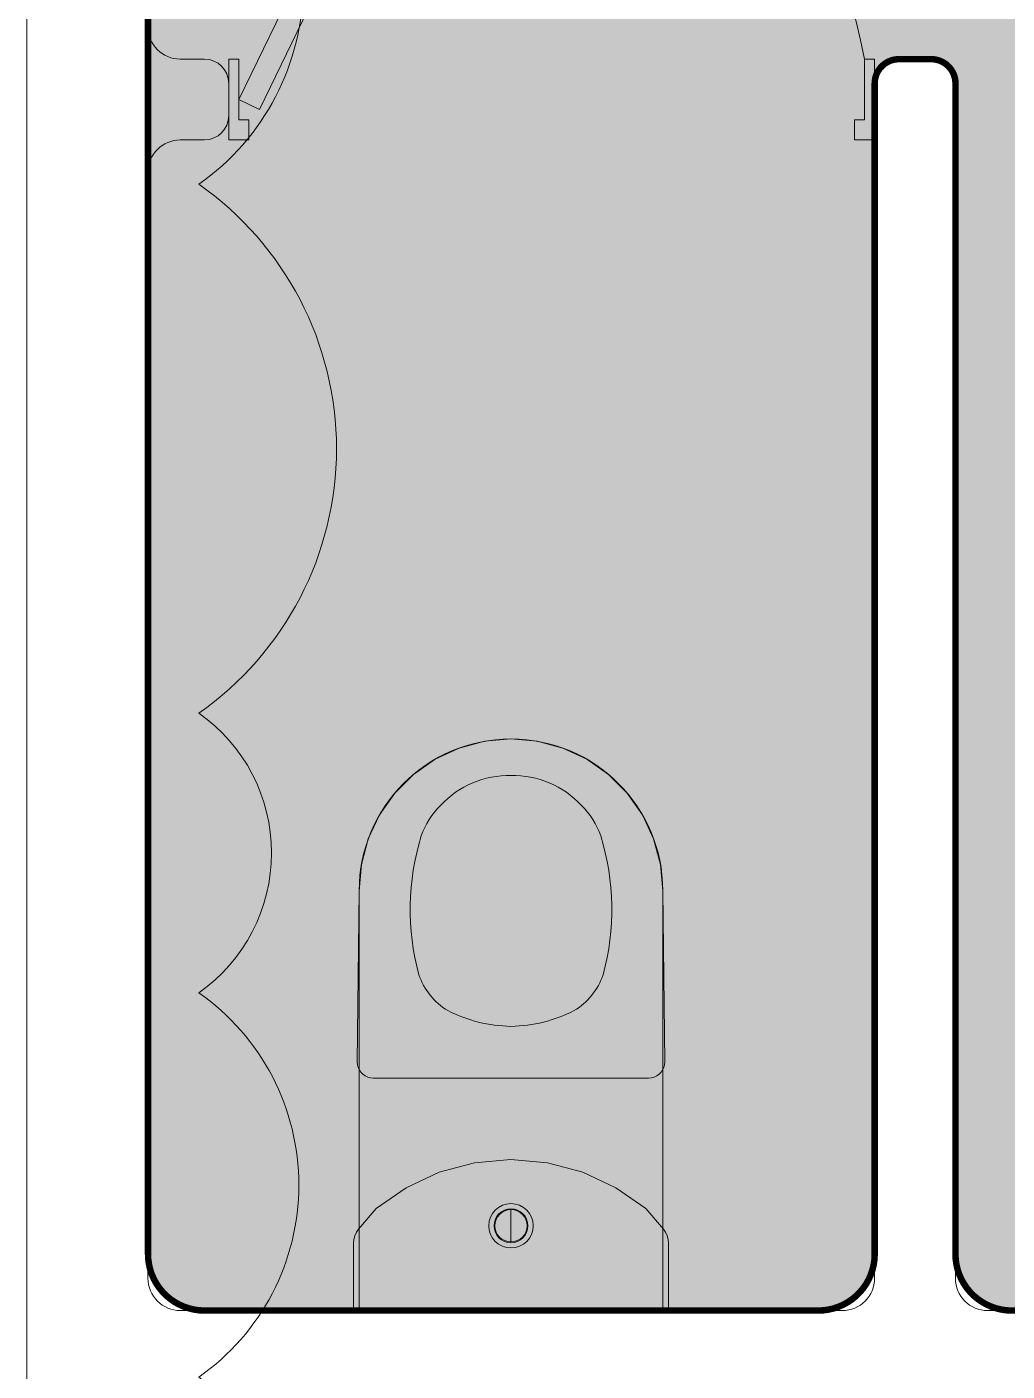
# Model space of a CAD drawing. Header units: metres. Extents: x 8 to 2416, y -346 to 476.
# Drawn here: x 131.567 to 132.781, y -96.855 to -95.19 of the extents above; entities that cross this region are included whole.
import ezdxf

# ---------------------------------------------------------------- set-up
doc = ezdxf.new("R2010")
doc.units = ezdxf.units.M
doc.linetypes.add('0', pattern=[0])
doc.layers.get('0').update_dxf_attribs({"color": 250, "linetype": '0', "lineweight": 20})
for name, color, linetype, lineweight in [('A-DOOR', 35, 'Continuous', 5), ('A-WALL', 250, 'Continuous', 20), ('baños', 140, 'Continuous', 0), ('PLAFON', 253, 'Continuous', 5), ('PLAFON-MADERA', 33, 'Continuous', 5)]:
    doc.layers.add(name, color=color, linetype=linetype, lineweight=lineweight)

# ---------------------------------------------------------------- blocks, each defined once
blk = doc.blocks.new('Caroma_ToiletSuites')
at = {"layer": 'baños'}
for p, q in [((-32.6, 705.1), (-64.3, 696.7)), ((0, 708), (-32.6, 705.1)), ((32.6, 705.1), (0, 708)), ((64.3, 696.7), (32.6, 705.1)), ((-94, 682.8), (-120.8, 664)), ((-64.3, 696.7), (-94, 682.8)), ((94, 682.8), (64.3, 696.7)), ((120.8, 664), (94, 682.8)), ((-120.8, 664), (-144, 640.8)), ((144, 640.8), (120.8, 664)), ((-144, 640.8), (-162.8, 614)), ((162.8, 614), (144, 640.8)), ((-162.8, 614), (-176.7, 584.3)), ((176.7, 584.3), (162.8, 614)), ((-176.7, 584.3), (-185.1, 552.6)), ((185.1, 552.6), (176.7, 584.3)), ((-185.1, 552.6), (-188, 520)), ((188, 520), (185.1, 552.6)), ((-188, 520), (-190.5, 308)), ((-188, 0), (-188, 520)), ((188, 520), (188, 0)), ((190.5, 308), (188, 520)), ((-190.5, 308), (-190.2, 304.5)), ((-190.2, 304.5), (-189.3, 301.2)), ((-189.3, 301.2), (-187.8, 298)), ((187.8, 298), (189.3, 301.2)), ((189.3, 301.2), (190.2, 304.5)), ((190.2, 304.5), (190.5, 308)), ((-187.8, 298), (-185.8, 295.1)), ((-185.8, 295.1), (-183.4, 292.7)), ((-183.4, 292.7), (-180.5, 290.7)), ((-180.5, 290.7), (-177.3, 289.2)), ((-177.3, 289.2), (-174, 288.3)), ((-174, 288.3), (-170.5, 288)), ((-170.5, 288), (170.5, 288)), ((170.5, 288), (174, 288.3)), ((174, 288.3), (177.3, 289.2)), ((177.3, 289.2), (180.5, 290.7)), ((180.5, 290.7), (183.4, 292.7)), ((183.4, 292.7), (185.8, 295.1)), ((185.8, 295.1), (187.8, 298)), ((0, 187), (-45.1, 183.1)), ((45.1, 183.1), (0, 187)), ((-88.9, 171.3), (-130, 152.2)), ((-45.1, 183.1), (-88.9, 171.3)), ((88.9, 171.3), (45.1, 183.1)), ((130, 152.2), (88.9, 171.3)), ((-130, 152.2), (-167.1, 126.2)), ((167.1, 126.2), (130, 152.2)), ((-167.1, 126.2), (-188.7, 100.9)), ((0, 85), (0, 125)), ((188.7, 100.9), (167.1, 126.2)), ((-188.7, 100.9), (-191.4, 97)), ((191.4, 97), (188.7, 100.9)), ((-194.6, 88.2), (-195, 83.5)), ((-195, 83.5), (-195, 0)), ((-193.4, 92.7), (-194.6, 88.2)), ((-191.4, 97), (-193.4, 92.7)), ((193.4, 92.7), (191.4, 97)), ((194.6, 88.2), (193.4, 92.7)), ((195, 83.5), (194.6, 88.2)), ((195, 0), (195, 83.5)), ((-195, 0), (195, 0)), ((188, 0), (-188, 0))]:
    blk.add_line(p, q, dxfattribs=at)
for centre, radius, start, end in [((0, 520), 188, 0, 180), ((-2.7, 547.4), 115.2, 88.6565, 137.0404), ((2.7, 547.4), 115.2, 42.9609, 91.3415), ((-18.8, 556.1), 97.6, 134.3372, 160.9897), ((18.8, 556.1), 97.6, 19.01, 45.6643), ((183, 496.7), 307.9, 162.7713, 195.2143), ((-183, 496.7), 307.9, 344.7852, 17.2286), ((-36.1, 442.4), 82.4, 198.763, 239.3582), ((36.1, 442.4), 82.4, 300.6412, 341.2351), ((2.9, 529.9), 177.9, 242.916, 269.0659), ((-2.9, 529.9), 177.9, 270.9339, 297.0836), ((0, 105), 27.5, 0, 180), ((0, 105), 21, 0, 180), ((0, 105), 20, 0, 180), ((0, 105), 27.5, 180, 0), ((0, 105), 21, 180, 0), ((0, 105), 20, 180, 0)]:
    blk.add_arc(centre, radius, start, end, dxfattribs=at)
blk = doc.blocks.new('A$C3685e79b')
at = {"layer": 'A-DOOR'}
for p, q in [((0.0125, 0.05), (0.3248, 0.6926)), ((0.3248, 0.6926), (0.3503, 0.6802)), ((0.038, 0.0376), (0.3503, 0.6802)), ((0.3042, 0.6503), (0.294, 0.6552)), ((0.296, 0.6333), (0.2858, 0.6383)), ((0.3297, 0.6379), (0.3399, 0.6329)), ((0.3215, 0.621), (0.3317, 0.616)), ((0.038, 0.0376), (0.0125, 0.05))]:
    blk.add_line(p, q, dxfattribs=at)
for points in [[(0, 0), (0.025, 0), (0.025, 0.025), (0.0125, 0.025), (0.0125, 0.1), (0, 0.1), (0, 0)], [(0.8, 0), (0.775, 0), (0.775, 0.025), (0.7875, 0.025), (0.7875, 0.1), (0.8, 0.1), (0.8, 0)]]:
    blk.add_lwpolyline(points, dxfattribs=at)
blk.add_arc((-0.0309, -0.0619), 0.8343, 11.1901, 62.8126, dxfattribs=at)
for points in [[(0.294, 0.6539), (0.294, 0.659), (0.289, 0.6677), (0.2802, 0.6727), (0.2702, 0.6727), (0.2614, 0.6677), (0.2564, 0.6589), (0.2564, 0.6489), (0.2614, 0.6401), (0.2702, 0.6351), (0.2803, 0.6351), (0.289, 0.6401), (0.294, 0.6489), (0.294, 0.6539)], [(0.3693, 0.6173), (0.3693, 0.6224), (0.3642, 0.6311), (0.3555, 0.6361), (0.3454, 0.6361), (0.3367, 0.6311), (0.3316, 0.6224), (0.3317, 0.6123), (0.3367, 0.6035), (0.3454, 0.5985), (0.3555, 0.5985), (0.3643, 0.6036), (0.3693, 0.6123), (0.3693, 0.6173)]]:
    blk.add_open_spline(points, degree=2, dxfattribs=at)
blk = doc.blocks.new('PL BASE 1N NASAS 09')
at = {"layer": 'A-WALL'}
for p, q in [((-110.2311, -39.9097), (-110.2311, -36.5397)), ((-110.0811, -36.5397), (-110.0811, -37.4097)), ((-110.0111, -37.4497), (-110.0411, -37.4497)), ((-109.1111, -37.4497), (-109.1511, -37.4497)), ((-109.9811, -37.4797), (-109.9811, -37.5197)), ((-109.1811, -37.4797), (-109.1811, -38.9597)), ((-109.0811, -37.4797), (-109.0811, -38.9597)), ((-110.0111, -37.5497), (-110.0411, -37.5497)), ((-110.0811, -37.5897), (-110.0811, -38.9597)), ((-109.2211, -38.9997), (-110.0411, -38.9997)), ((-107.9211, -38.9997), (-109.0411, -38.9997))]:
    blk.add_line(p, q, dxfattribs=at)
for centre, radius, start, end in [((-110.0411, -37.4097), 0.04, 180, 270), ((-110.0111, -37.4797), 0.03, 0, 90), ((-109.1511, -37.4797), 0.03, 90, 180), ((-109.1111, -37.4797), 0.03, 0, 90), ((-110.0111, -37.5197), 0.03, 270, 0), ((-110.0411, -37.5897), 0.04, 90, 180), ((-110.0411, -38.9597), 0.04, 180, 270), ((-109.2211, -38.9597), 0.04, 270, 0), ((-109.0411, -38.9597), 0.04, 180, 270)]:
    blk.add_arc(centre, radius, start, end, dxfattribs=at)
blk.add_blockref('A$C3685e79b', (-109.9811, -37.5497))
at = {"layer": 'baños', "xscale": -0.000999999934791, "yscale": 0.000999999934791}
blk.add_blockref('Caroma_ToiletSuites', (-109.6315, -38.9997), dxfattribs=at)
blk = doc.blocks.new('PL MUEBLES 1N NASAS 09')
at = {"layer": 'baños'}
blk.add_blockref('PL BASE 1N NASAS 09', (162.2615, 88.2033), dxfattribs=at)

msp = doc.modelspace()

# ---------------------------------------------------------------- hatches: boundary and pattern name
at = {"layer": 'PLAFON', "transparency": 33554477}
h = msp.add_hatch(color=256, dxfattribs=at)
h.dxf.hatch_style = 1
edge = h.paths.add_edge_path()
edge.add_line((131.78707, -98.83004), (133.86704, -98.83004))
edge.add_arc((133.83983, -98.75773), 0.07726, 290.61818, 358.28232)
edge.add_line((133.91707, -98.76004), (133.91707, -97.00004))
edge.add_arc((133.8388, -97.00879), 0.07876, 6.37504, 89.03165)
edge.add_line((133.84013, -96.93004), (131.78707, -96.93004))
edge.add_arc((131.78707, -97.00004), 0.07, 90, 180)
edge.add_line((131.71707, -97.00004), (131.71707, -98.76004))
edge.add_arc((131.78707, -98.76004), 0.07, 180, 270)
edge = h.paths.add_edge_path(flags=17)
edge.add_arc((131.78707, -97.00004), 0.07, 90, 180, ccw=False)
edge.add_arc((131.78707, -97.00004), 0.07, 90, 180)
edge = h.paths.add_edge_path(flags=17)
edge.add_arc((131.78707, -98.76004), 0.07, 180, 270)
edge.add_arc((131.78707, -98.76004), 0.07, 180, 270)
edge = h.paths.add_edge_path(flags=17)
edge.add_line((133.84013, -96.93004), (131.78707, -96.93004))
edge.add_line((133.84013, -96.93004), (131.78707, -96.93004))
edge = h.paths.add_edge_path(flags=17)
edge.add_arc((133.8388, -97.00879), 0.07876, 6.37504, 89.03165)
edge.add_arc((133.8388, -97.00879), 0.07876, 6.37504, 89.03165)
edge = h.paths.add_edge_path(flags=17)
edge.add_line((133.91707, -98.76004), (133.91707, -97.00004))
edge.add_line((133.91707, -98.76004), (133.91707, -97.00004))
edge = h.paths.add_edge_path(flags=17)
edge.add_arc((133.83983, -98.75773), 0.07726, 290.61818, 358.28232)
edge.add_arc((133.83983, -98.75773), 0.07726, 290.61818, 358.28232)
edge = h.paths.add_edge_path(flags=17)
edge.add_line((131.78707, -98.83004), (133.86704, -98.83004))
edge.add_line((131.78707, -98.83004), (133.86704, -98.83004))
edge = h.paths.add_edge_path(flags=17)
edge.add_line((131.71707, -97.00004), (131.71707, -98.76004))
edge.add_line((131.71707, -97.00004), (131.71707, -98.76004))
edge = h.paths.add_edge_path()
edge.add_line((133.60959, -90.63555), (133.60959, -91.94555))
edge.add_arc((133.67959, -91.94555), 0.07, 180, 270)
edge.add_line((133.67959, -92.01555), (134.73959, -92.01555))
h = msp.add_hatch(color=256, dxfattribs=at)
h.dxf.hatch_style = 1
edge = h.paths.add_edge_path()
edge.add_arc((131.78707, -93.30004), 0.07, 90, 180, ccw=False)
edge.add_line((131.78707, -93.23004), (133.84707, -93.23004))
edge.add_arc((133.84707, -93.30004), 0.07, 0, 90, ccw=False)
edge.add_line((133.91707, -93.30004), (133.91707, -95.16004))
edge.add_arc((133.84707, -95.16004), 0.07, -90, 0, ccw=False)
edge.add_line((133.84707, -95.23004), (133.44707, -95.23004))
edge.add_arc((133.44707, -95.26004), 0.03, 90, 180)
edge.add_line((133.41707, -95.26004), (133.41707, -95.30004))
edge.add_arc((133.44707, -95.30004), 0.03, 180, 270)
edge.add_line((133.44707, -95.33004), (133.84707, -95.33004))
edge.add_arc((133.84707, -95.40004), 0.07, 0, 90, ccw=False)
edge.add_line((133.91707, -95.40004), (133.91707, -96.71004))
edge.add_arc((133.84707, -96.71004), 0.07, -90, 0, ccw=False)
edge.add_line((133.84707, -96.78004), (132.78707, -96.78004))
edge.add_arc((132.78707, -96.71004), 0.07, 180, 270, ccw=False)
edge.add_line((132.71707, -96.71004), (132.71707, -95.26004))
edge.add_arc((132.68707, -95.26004), 0.03, 360, 450)
edge.add_line((132.68707, -95.23004), (132.64707, -95.23004))
edge.add_arc((132.64707, -95.26004), 0.03, 90, 180)
edge.add_line((132.61707, -95.26004), (132.61707, -96.71004))
edge.add_arc((132.54707, -96.71004), 0.07, 270, 360, ccw=False)
edge.add_line((132.54707, -96.78004), (131.78707, -96.78004))
edge.add_arc((131.78707, -96.71004), 0.07, 180, 270, ccw=False)
edge.add_line((131.71707, -96.71004), (131.71707, -93.30004))

# ---------------------------------------------------------------- linework, layer by layer
at = {"color": 1}
msp.add_lwpolyline([(131.54208, -99.99439, 0.5205671), (131.77993, -99.74024, 0.5205671), (131.77993, -99.3168, 0.5205671), (131.77993, -98.89284, 0.5205671), (131.77993, -98.3253, 0.5205671), (131.77993, -97.71323, 0.5205671), (131.77993, -97.22572, 0.5205671), (131.77993, -96.86256, 0.5205671), (131.77993, -96.38642, 0.5205671), (131.77993, -96.04011, 0.5205671), (131.77993, -95.38493, 0.5205671), (131.77993, -94.88798, 0.5205671), (131.77993, -94.3009, 0.5205671), (131.77993, -93.75841, 0.5205671), (131.77993, -93.14255, 0.5205671), (131.77993, -92.5833, 0.5205671), (131.77477, -92.13004, 0.5205671), (131.36154, -92.13004, 0.5205671)], format="xyb", dxfattribs=at)
at = {"layer": 'PLAFON-MADERA', "const_width": 0.008}
msp.add_lwpolyline([(131.71707, -93.30004, -0.4142136), (131.78707, -93.23004), (133.84707, -93.23004, -0.4142136), (133.91707, -93.30004), (133.91707, -95.16004, -0.4142136), (133.84707, -95.23004), (133.44707, -95.23004, 0.4142136), (133.41707, -95.26004), (133.41707, -95.30004, 0.4142136), (133.44707, -95.33004), (133.84707, -95.33004, -0.4142136), (133.91707, -95.40004), (133.91707, -96.71004, -0.4142136), (133.84707, -96.78004), (132.78707, -96.78004, -0.4142136), (132.71707, -96.71004), (132.71707, -95.26004, 0.4142136), (132.68707, -95.23004), (132.64707, -95.23004, 0.4142136), (132.61707, -95.26004), (132.61707, -96.71004, -0.4142136), (132.54707, -96.78004), (131.78707, -96.78004, -0.4142136), (131.71707, -96.71004)], format="xyb", close=True, dxfattribs=at)

# ---------------------------------------------------------------- block references
msp.add_blockref('PL MUEBLES 1N NASAS 09', (79.53659, -145.98362))

doc.saveas('drawing.dxf')
